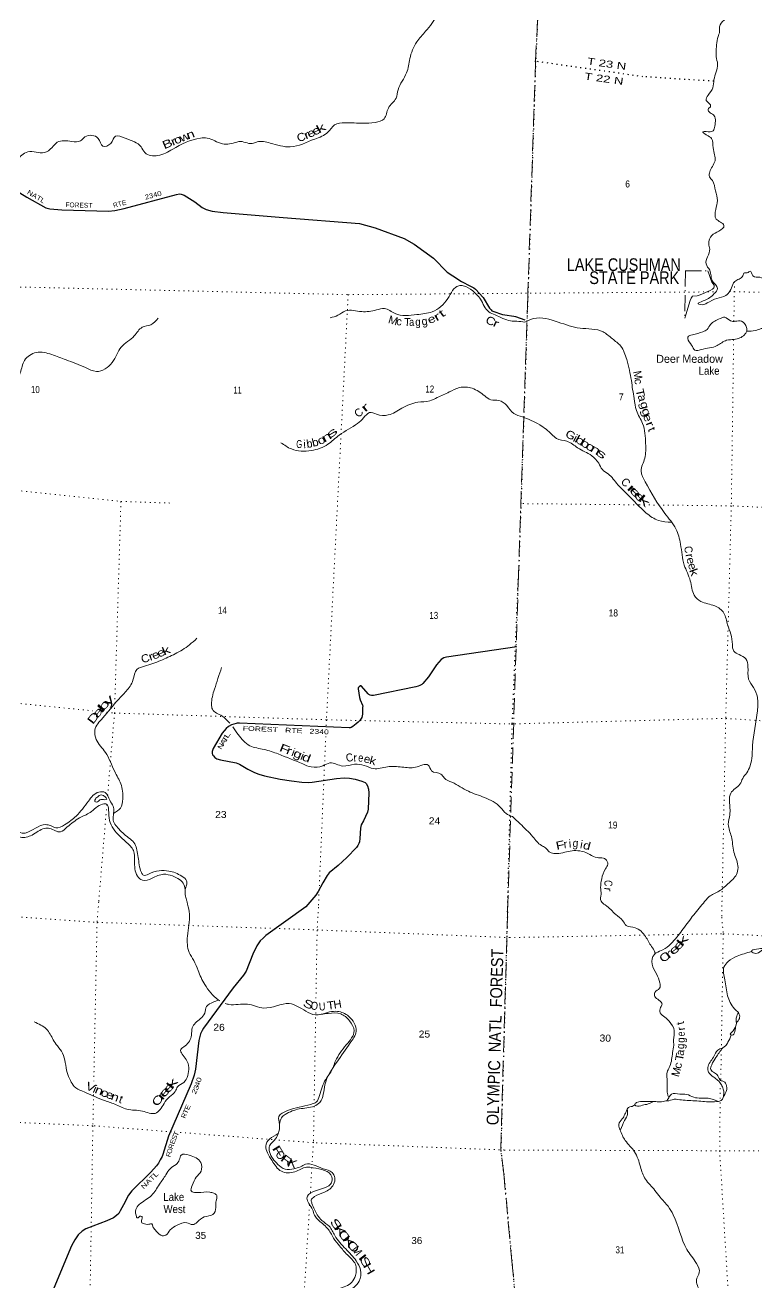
# Model space of a CAD drawing. Header units: feet. Extents: x -751810 to -497223, y -177792 to 12311.
# Drawn here: x -572630 to -554329, y -48182 to -16741 of the extents above; entities that cross this region are included whole.
import ezdxf
from ezdxf.enums import TextEntityAlignment as Align

# ---------------------------------------------------------------- set-up
doc = ezdxf.new("R2010")
doc.units = ezdxf.units.FT
doc.header["$LTSCALE"] = 80
doc.linetypes.add('DOT_DASHED', pattern=[7.7, 5, -1.2, 0.3, -1.2])
doc.linetypes.add('DOTTED', pattern=[1.5, 0.3, -1.2])
for name, color, linetype, lineweight in [('29', 7, 'Continuous', 25), ('39', 7, 'Continuous', 13), ('44', 7, 'DOT_DASHED', 13), ('6', 7, 'DOTTED', 25), ('7', 7, 'DOTTED', 13)]:
    doc.layers.add(name, color=color, linetype=linetype, lineweight=lineweight)
doc.layers.add('30', color=7, linetype='Continuous')
doc.layers.add('41', color=7, linetype='Continuous')

msp = doc.modelspace()

# ---------------------------------------------------------------- linework, layer by layer
at = {"layer": '29'}
for points in [[(-572936.97, -20826.21), (-572591.09, -21037.47), (-572112.96, -21307.16), (-572011.04, -21335.87), (-571708.97, -21359.1), (-570546.46, -21388.5), (-570383.44, -21374.34), (-570156.04, -21321.44), (-568844.63, -20975.16), (-568767.06, -20960.83), (-568730.21, -20964.05), (-568654.44, -20994.64), (-568387.23, -21155.69), (-568204.77, -21297.41), (-568099.09, -21347.67), (-567948.46, -21393.57), (-567678.03, -21426.38), (-566173.56, -21553.49), (-564269.75, -21696.21), (-563879.48, -21803.86), (-563148.98, -22073.12), (-562900.9, -22219.6), (-562415.55, -22563.87), (-562071.06, -22912.67), (-561931.49, -23009.1), (-561714.28, -23149.5), (-561488.79, -23266.39), (-561411.09, -23311.31), (-561367.6, -23342.46), (-561174.8, -23550.1), (-561016.13, -23817.34), (-560976.79, -23861.75), (-560956.54, -23882.01), (-560931.87, -23893.79), (-560688.34, -23970.71), (-560632.5, -23983.32), (-560405.22, -24014.83), (-560362.91, -24027.61), (-560132.42, -24109.89)], [(-560334.8, -32282), (-562092.66, -32537.89), (-562158.97, -32558.02), (-562223.05, -32602.9), (-562339.3, -32735.06), (-562545.44, -33030.2), (-562682.5, -33199.53), (-562710.05, -33224.75), (-562758.11, -33250.39), (-562796.56, -33266.42), (-562856.57, -33285.09), (-563917.84, -33500.6), (-563946.77, -33502.02), (-563965.99, -33500.42), (-564004.44, -33487.6), (-564031.68, -33471.57), (-564050.77, -33455.24), (-564216.5, -33268.05), (-564227.12, -33260.01), (-564241.53, -33260.01), (-564276.77, -33279.24), (-564287.99, -33287.25), (-564296, -33298.48), (-564300.81, -33309.69), (-564299.21, -33329.06), (-564265.28, -33547.25), (-564249.54, -33606.19), (-564190.27, -33740.82), (-564185.47, -33758.45), (-564188.27, -33795.23), (-564193.47, -33965.2), (-564198.29, -34006.87), (-564212.69, -34048.54), (-564225.52, -34074.18), (-564239.9, -34096.41), (-564267.17, -34133.48), (-564299.21, -34167.14), (-564352.67, -34208.46), (-564430.57, -34272.91), (-564477.03, -34298.56), (-564504.26, -34306.57), (-564523.34, -34310.21), (-567270.03, -34188.74), (-567323.71, -34189.6), (-567352.55, -34195.99), (-567413.42, -34213.64), (-567469.49, -34236.08), (-567539.97, -34277.75), (-567600.85, -34325.83), (-567652.11, -34378.72), (-567699.63, -34441.01), (-567923.17, -34823.81), (-567948.48, -34897.97), (-567951.68, -34936.44), (-567942.07, -34981.31), (-567922.22, -35010.59), (-567884.4, -35051.83), (-567833.14, -35083.89), (-567747.12, -35109.8), (-567352.07, -35185.49), (-567269.25, -35218.51), (-567056.61, -35343.62), (-566891.18, -35420.45), (-566782.25, -35465.33), (-566642.68, -35504.38), (-566248.09, -35592.1), (-565965.25, -35635.22), (-565705.73, -35667.28), (-565551.94, -35676.89), (-565447.07, -35667.6), (-564838.55, -35572.93), (-564648.44, -35558.29), (-564520.73, -35565.28), (-564372.9, -35593.55), (-564209.5, -35638.43), (-564128.9, -35672.97), (-564100.57, -35702.54), (-564068.53, -35760.23), (-564042.9, -35840.37), (-564034.14, -35929.67), (-564053.67, -36338.53), (-564065.32, -36414.14), (-564165.42, -36635.35), (-564222.32, -36734.68), (-564240.5, -36813.13), (-564256.56, -37077.55), (-564270.37, -37154.59), (-564283.18, -37202.67), (-564305.61, -37247.55), (-564341.42, -37301.13), (-564584.01, -37550.66), (-564802.48, -37746.93), (-565024.58, -37933.02), (-565077.76, -37997.62), (-565186.68, -38179.68), (-565302.03, -38398.3), (-565359.16, -38488.18), (-565609.62, -38785.33)], [(-565609.62, -38785.33), (-566606.04, -39501.9), (-566674.99, -39561.68), (-566748.45, -39632.61), (-566831.26, -39759.42), (-566935.47, -39962.23), (-567104.74, -40394.01), (-567170.94, -40493.27), (-567425.74, -40806.64), (-568170.07, -41811.73), (-568205.58, -41870.12), (-568240.04, -41957.5), (-568288.37, -42127.47), (-568372.85, -42840.19), (-568398.62, -42992.15), (-568474.72, -43208.71), (-569045.66, -44514.76), (-569186.89, -44974.1), (-569206.49, -45025.64), (-569252.91, -45106.99), (-569296.12, -45186.6), (-569343.17, -45254.61), (-569489.59, -45418.94), (-569959.08, -45880.01), (-570043.59, -45988.01), (-570173.74, -46233.03), (-570253.25, -46381.24), (-570290.02, -46445.62), (-570340.57, -46494.97), (-570418.72, -46555.99), (-570589.93, -46633.69), (-571114.29, -46831.92), (-571207, -46887.07), (-571305.77, -46982.54), (-571386.26, -47103.2), (-571469.09, -47260.66), (-572161.27, -48912.51)]]:
    msp.add_lwpolyline(points, dxfattribs=at)
at = {"layer": '39'}
for points in [[(-576851.92, -24463.13), (-576644.45, -24330.34), (-576359.47, -24290.35), (-576036.66, -24029.09), (-575686.8, -23590.78), (-575533.69, -23224.06), (-575378.18, -22958.21), (-575243.12, -22710.21), (-575071.3, -22559.57), (-574961.31, -22365.64), (-574825.14, -22049.08), (-574970.4, -21927.85), (-575066.5, -21758.98), (-574993.32, -21346.66), (-575005.36, -21217.4), (-574924.2, -21061.34), (-574853.19, -20909.16), (-574534.5, -20903.97), (-573831.92, -20727.21), (-573662.64, -20483.76), (-573502.35, -20296.65), (-573371.43, -20306.73), (-572924.33, -20216.79), (-572715.03, -19992.11), (-572562.44, -19907.73), (-572149.37, -19928.2), (-571957.79, -19802.07), (-571824.58, -19668.99), (-571463.29, -19648.33), (-571247.31, -19635.51), (-571132.79, -19536.43), (-570802.68, -19573.78), (-570682.78, -19767.21), (-570490.06, -19695.55), (-570370.28, -19519.92), (-570125.06, -19570.07), (-569731.18, -19779.82), (-569632.75, -19928.56), (-569313.3, -20002.04), (-568939.72, -19844.42), (-568245.57, -19564.67), (-568080.19, -19563.18), (-567697.33, -19706.21), (-567335.68, -19663.36), (-567283.04, -19650.05), (-566953.12, -19699.49), (-566829.49, -19661.06), (-566501.24, -19688.29), (-565998.65, -19784.75), (-565386.5, -19588.45), (-565061.15, -19420), (-564890.8, -19235.06), (-564627.78, -19180.61), (-564182.33, -19193.51), (-563875.5, -19174.03), (-563650.17, -19080.68), (-563545.02, -18812.05), (-563353.54, -18566.93), (-563301.78, -18357.98), (-563089.24, -17931.67), (-563008.94, -17577.95), (-562832.82, -17159.14), (-562612.76, -16892.28), (-562324.12, -16499.4), (-562201.03, -16243.15), (-562091.13, -15930.22), (-561890.67, -15126.58), (-561796.52, -14664.17), (-561615.71, -14455.18), (-561532.38, -14164.03), (-561398.57, -13617.52), (-561383.35, -12921.96), (-561295.6, -12606.67), (-561118.7, -12139.48), (-560918.37, -11218.87), (-560975.18, -10487.92), (-561176.84, -9986.67), (-561389.28, -9779.71), (-561538.22, -9511.2), (-561827.04, -9288.95), (-561931.2, -8994.92), (-562056.94, -8412.15), (-562163.12, -8118.08), (-562201.4, -7865.4), (-562407.05, -7612.15), (-562633.02, -7243.64), (-562952.31, -7160.08), (-563417.33, -7235.62), (-564128.89, -7343.67)], [(-553622.19, -23078.46), (-553628.51, -22944.05), (-553670.3, -22919.15), (-553720.13, -22894.11), (-553770.94, -22808.64), (-553797.44, -22830.33), (-553784.86, -22917.16), (-553802.98, -23035.67), (-553824.18, -23099.75), (-553841.75, -23069.23), (-553848.1, -22970.43), (-553887.63, -22931.48), (-553921.97, -22940.95), (-553927.1, -23005.31), (-553916.25, -23075.99), (-553993.17, -23106.88), (-554113.86, -23110.82), (-554251.43, -23043.98), (-554427.7, -23006.67), (-554500.09, -22890.61), (-554571.12, -22929.65), (-554639.53, -22932.49), (-554683.01, -23006.25), (-554774.93, -23091.26), (-554882.42, -23145.78), (-554929.99, -23223.5), (-555003.16, -23387.38), (-555105.55, -23496.36), (-555329.98, -23571.01), (-555569.16, -23685.67), (-555746.78, -23726.89), (-555798.76, -23709.87), (-555668.82, -23635.6), (-555394.26, -23451.06), (-555313.7, -23325.58), (-555364.27, -23226.01), (-555435.2, -23142.2), (-555508.92, -22869.02), (-555600.69, -22710.33), (-555507.88, -22339.35), (-555531.76, -22208.02), (-555455.75, -21995.85), (-555277.03, -21890.21), (-555151.98, -21749.39), (-555240.97, -21663.25), (-555346.25, -21588.91), (-555358.25, -21351.05), (-555316.17, -21124.19), (-555364.28, -20881.67), (-555440.35, -20628.59), (-555513.02, -20528.64), (-555442.35, -20276.1), (-555375.55, -20132.25), (-555424.29, -19809.16), (-555460.51, -19576.91), (-555593.62, -19483.97), (-555678.69, -19403.94), (-555600.2, -19399.26), (-555422.97, -19380.19), (-555380.8, -19266.13), (-555416.16, -18983.55), (-555523.45, -18909.17), (-555548.37, -18838.25), (-555489.15, -18784.9), (-555502.05, -18716.2), (-555594.92, -18621.94), (-555546.48, -18493.88), (-555430.66, -18304.56), (-555401.22, -18111.73), (-555311.98, -17714.5), (-555343, -17530.69), (-555345.5, -17442.02), (-555298.16, -17025.94), (-555261.93, -16905.73), (-555263.84, -16782.84), (-555150.44, -16617.65), (-554995.31, -16481.38), (-554950.06, -16421.75), (-554834.46, -16480.15), (-554672.92, -16555.47), (-554489.99, -16556.64), (-554496.48, -16465.9), (-554560.56, -16333.87), (-554536.66, -16112.74), (-554598.66, -15976.72), (-554707.95, -15902.32), (-555008, -15814.52), (-555117.47, -15750.18), (-555122.74, -15705.78), (-554926.96, -15660.85), (-554738.85, -15593.63), (-554606.63, -15503.29), (-554589.73, -15221.61), (-554593.74, -14869.09), (-554682.83, -14788.99), (-554746.7, -14644.88), (-554893.7, -14541.62)], [(-564998.54, -24053.53), (-564808.03, -23993.94), (-564614.69, -23883.97), (-564211.68, -23902.26), (-563843.98, -23859.51), (-563639.78, -23826.35), (-563377.59, -23949.37), (-562833.58, -23977.9), (-562449.27, -23905.15), (-562058.76, -23572.33), (-561783.43, -23253.88), (-561672.54, -23255.58), (-561434.61, -23382.26), (-561240.38, -23592.98), (-561034.92, -23905.67), (-560875.62, -23983.79), (-560486.82, -24132.96), (-560335.74, -24143.35), (-560134.31, -24167.5)], [(-554576.09, -24391.76), (-554368.74, -24375.23), (-554221.17, -24327.44), (-554029.96, -24314.66), (-553823.76, -24247.76), (-553540.11, -24119.77), (-553191.85, -23974.78), (-552950.64, -23976.96), (-552720.94, -23946.72), (-552526.59, -23867.53), (-552304.93, -23837.15), (-552069.51, -23825.13), (-551779.17, -23892.62), (-551508.33, -23925.53)], [(-575096.26, -28149.82), (-574990.84, -28088.83), (-574631.72, -28078.22), (-574283.12, -27968.62), (-574069.4, -27719.8), (-573764.61, -27075.08), (-573433.81, -26567.9), (-573204.33, -26091.43), (-573006.67, -25838.34), (-572750.04, -25428.84), (-572644.27, -25121.9), (-572352.74, -24924.7), (-571962.34, -24975.07), (-571607.54, -25107.58), (-571120.63, -25300.61), (-570847.94, -25397.57), (-570453.13, -25173.72), (-570225.11, -24787.99), (-569899.99, -24508.62), (-569700.93, -24293.86), (-569484.15, -24230.64), (-569302, -24064.03)], [(-560134.31, -24167.5), (-559912.22, -24077.33), (-559296.54, -24164.58), (-558752.3, -24315.04), (-558176.91, -24407.63), (-557942.66, -24580.88), (-557736.69, -24761.7), (-557583.68, -25100.71), (-557468.05, -25626.37), (-557435.67, -25848.48), (-557399.38, -26076.7), (-557340.18, -26375.81), (-557186.86, -26696.69), (-557111.05, -27199.51), (-557133.41, -27565.67), (-557221.33, -27886.39), (-557121.42, -28155.99), (-556630.36, -28945.99), (-556355.59, -29335.45), (-556237.44, -29714.13), (-556145.9, -30237.36), (-555993.82, -30630.73), (-555895.46, -30990.94), (-555727.22, -31144.92), (-555383.37, -31257.65), (-555155.25, -31436.84), (-555059.84, -31734.57), (-554977.29, -31961.58), (-554941.55, -32222.01), (-554908.2, -32387.74), (-554775, -32474.65), (-554608.01, -32584.3), (-554551.03, -32778.64), (-554534.24, -33089.09), (-554413.19, -33298.65), (-554316.88, -33544.02), (-554316.68, -33884.4), (-554436.17, -34756.41), (-554455.73, -35076.3), (-554582.39, -35428.56), (-554683.32, -35569.8), (-554754.21, -35717.61), (-554981.13, -35937.22), (-555012.78, -36142.1), (-555006.59, -36484.59), (-555042.79, -36719.6), (-554967.54, -37021), (-554903.9, -37412.84), (-554803.18, -37752.95), (-554822.4, -37935.89), (-555021.56, -38178.13), (-555276.51, -38391.21), (-555526.19, -38531.88), (-555667.56, -38686.51), (-555943.71, -39024.26)], [(-554576.09, -24391.76), (-554588.54, -24296.88), (-554712.53, -24141.66), (-554867.38, -24145), (-554985.75, -24130.86), (-555132.99, -24041.69), (-555250.18, -24075.9), (-555487.87, -24220.8), (-555572.45, -24346.22), (-555677.99, -24404.8), (-555942.65, -24480.76), (-556052.21, -24539.27), (-556056.82, -24573.43), (-555963.15, -24738.2), (-555878.9, -24866.55), (-555725.85, -24851.08), (-555324.08, -24751.33), (-555084.58, -24618.55), (-554895.25, -24597.68), (-554639.95, -24481.28), (-554598.82, -24427.61), (-554576.09, -24391.76)], [(-576017.29, -25959.46), (-576026.95, -25933.09), (-575948.65, -25829.42), (-575724.13, -25661.45), (-575402.51, -25599.84), (-574954.43, -25699.49), (-574655.95, -25823.07), (-574569.48, -25963.56), (-574508.99, -26214.57), (-574554.28, -26272.36), (-574683.54, -26284.49), (-575084.79, -26282.36), (-575287.02, -26192.53), (-575480.69, -26197.62), (-575496.81, -26322.41), (-575534.46, -26406.54), (-575652.98, -26503.54), (-575807.2, -26688.73), (-575927.83, -26916.79), (-576039.61, -27096.59), (-575998.93, -27200.07), (-575854.55, -27375.73), (-575597.74, -27833.46), (-575376.94, -28147.43), (-575213.63, -28274.99), (-575070.88, -28301.38), (-574981.43, -28381.41), (-574880.84, -28647.16), (-574846.49, -29018.77), (-574890.09, -29096.76), (-574951.19, -29134.14), (-575109.71, -29085.32), (-575304.06, -29132.75), (-575409.4, -29288.44), (-575395.9, -29577.05), (-575302.95, -29941.5), (-575138.27, -30109.41), (-574866.62, -30395.93), (-574845.05, -30559.62), (-574910.62, -30875.25), (-575107.79, -31223.14), (-575095.78, -31479.46), (-574985.37, -31761.49), (-574839.82, -31989.61), (-574282.1, -32544.73), (-574015.87, -32917.89), (-573847.87, -33255.26), (-573837.75, -33378.44), (-573777.72, -33532.64), (-573771.99, -33677.94), (-573890.93, -33801.15), (-573951.28, -33917.2), (-573937.74, -34078.75), (-573967.52, -34175.1), (-574101.36, -34221.44), (-574271.39, -34261.18), (-574436.21, -34353.44), (-574767.91, -34414.89), (-574861.95, -34494.12), (-574938.58, -34620), (-575051.57, -34749.36), (-575528.12, -35165.56), (-575637.53, -35323.2), (-575638.43, -35504.7), (-575581.52, -35727.42), (-575617.64, -35841.82), (-575768.38, -35936.31), (-575858.19, -36003.5), (-576196, -36193.94), (-576260.08, -36291.78), (-576245.51, -36388.81), (-576118.82, -36535.96), (-576043.86, -36639.97), (-575987.12, -36747.73), (-575816.91, -37073.04), (-575621.6, -37342.25), (-575482.69, -37356.49), (-575198.43, -37360.86), (-575094.73, -37433.04), (-574347.17, -37468.73), (-573899.62, -37350.57), (-573683.3, -37065.49), (-573489.47, -36925.28), (-573193.35, -36818.91), (-572932.79, -36917.7), (-572745.16, -37037.56), (-572458.01, -36987.52), (-572144.81, -36822.92), (-572011.75, -36824.97), (-571746.93, -36909.71), (-571577.56, -36785.25)], [(-560192.33, -26532.69), (-560407.08, -26447.44), (-560579.39, -26253.2), (-560780.97, -26123.04), (-560980.33, -26105.86), (-561134.07, -26010.72), (-561449.59, -25818.31), (-561765.91, -25801.35), (-562021.75, -25910.36), (-562322.46, -26050.95), (-562511.28, -26130.73), (-562808.32, -26168.52), (-563205.96, -26317.7), (-563547.44, -26485.9), (-563839.54, -26467.29), (-564018.38, -26428.24), (-564163.69, -26561.13), (-564313.1, -26697.99), (-564775.54, -26989.37), (-565057.52, -27218.99), (-565469.4, -27376.02), (-565970.87, -27336.04), (-566232.51, -27178.74)], [(-560192.33, -26532.69), (-559760.7, -26730.44), (-559455.27, -26973.41), (-559342.37, -27072.05), (-559082.24, -27143.04), (-558811.61, -27304.85), (-558459.23, -27506.34), (-558285.51, -27692.64), (-558193.75, -27851.33), (-558050.84, -27958.55), (-557802.2, -28230.75), (-557565.07, -28470.52), (-557094.62, -28937.91), (-556788.22, -29124.5), (-556467.6, -29168.41)], [(-570415.27, -36440.67), (-570245.11, -36313.63), (-570186.95, -36082.6), (-570237.4, -35708.72), (-570389.72, -35399.82), (-570622.01, -34922.31), (-570850.68, -34596.11), (-570885.29, -34365.66), (-570688.81, -34060.11), (-570302.4, -33606.22), (-570103.34, -33391.47), (-569933.55, -33115.76), (-569832.44, -32847.06), (-569645.63, -32767.25), (-569238.01, -32624.27), (-568878.38, -32456.35), (-568521.91, -32233.93), (-568335.76, -32069.4)], [(-567716.35, -32800.93), (-567894.42, -33340.71), (-567969.16, -33724.77), (-567946.85, -33842.09), (-567703.58, -34013.22), (-567511.48, -34194.33)], [(-567431.72, -34285.15), (-567299.67, -34477.24), (-567009.71, -34753.96), (-566652.28, -34848.19), (-566301.19, -34960.48), (-565688.14, -35209.9), (-565475.61, -35285.77), (-565184.75, -35255.95), (-565006.17, -35186.09), (-564682.73, -35261.65), (-564389.62, -35217.76), (-564152.15, -35247.62), (-563921.51, -35325.79), (-563567.92, -35282.82), (-563205.04, -35288.4), (-562868.36, -35293.57), (-562681.91, -35235.93), (-562548.85, -35237.98), (-562464.43, -35380.45), (-562229.82, -35462.71), (-562148.69, -35558.75), (-561954.85, -35668.62), (-561545.03, -35890.71), (-561140.22, -36048.19), (-560736.88, -36296.41), (-560602.19, -36447.72), (-560438.28, -36527.9)], [(-574535.15, -37371.05), (-574030.4, -37332.42), (-573858.33, -37165.66), (-573682.3, -36877.95), (-573491.17, -36780.04), (-573030.41, -36718.55), (-572892.6, -36801.34), (-572707.31, -36941.33), (-572626.57, -36936.52), (-572115.03, -36726.57), (-571998.49, -36752.56), (-571862.21, -36805.08), (-571645.26, -36731.78), (-571355.39, -36512.37), (-571046.92, -36139.97), (-570785.14, -35912.06), (-570626.06, -35926.61), (-570514.2, -36117.9), (-570429.91, -36268.44), (-570411.72, -36391.75), (-570430.84, -36577), (-570289.8, -36835.3), (-570005.46, -37085.71), (-569884.46, -37210.6), (-569838.44, -37358.53), (-569801.11, -37544.65), (-569720.51, -37925.04), (-569669.17, -37992.39), (-569541.64, -37962.08), (-569032.27, -37887.22), (-568711.65, -38013.15), (-568592.53, -38129.94), (-568592.3, -38240.87), (-568628.29, -38347.21)], [(-570601.99, -36060.08), (-570667.58, -36000.59), (-570731.87, -35985.48), (-570815.24, -36028.57), (-570885.15, -36112.2), (-570883.75, -36150.54), (-570845.64, -36163.23), (-570758.07, -36110.12), (-570636.98, -36103.92), (-570588.37, -36090.55), (-570601.99, -36060.08)], [(-571577.56, -36785.25), (-571267.43, -36560.1), (-571005.09, -36422.96), (-570691.21, -36216.02), (-570594.44, -36217.51), (-570542.25, -36357.47), (-570518.27, -36622.04), (-570260.49, -37019.27), (-569996.25, -37265.35), (-569921.39, -37375.41), (-569893.32, -37636), (-569818.74, -38014.29), (-569697.42, -38119.01), (-569456.63, -38068.26), (-569166.66, -37967.84), (-568947.52, -38009.53), (-568809.39, -38072.16), (-568676.2, -38191.18), (-568628.25, -38348.09)], [(-560439.28, -36526.95), (-560251.38, -36705.47), (-559935.28, -37029.19), (-559715.89, -37248.51), (-559614.39, -37308.69), (-559521.56, -37404.96), (-559281.01, -37445.4), (-558903.9, -37377.45), (-558507.46, -37470.95), (-558325.92, -37552.66), (-558165.27, -37563.51), (-558070.19, -37645.73), (-558057.29, -37714.43), (-558117.65, -37834.22), (-558210.39, -38084.36), (-558236.23, -38301.43), (-558227, -38466.74), (-558225.91, -38637.95), (-558121.02, -38734.44), (-557859.88, -38976.06)], [(-568564.86, -38716.16), (-568586.62, -38640.28), (-568620.87, -38512.7), (-568628.29, -38347.21)], [(-568564.86, -38716.16), (-568517.84, -38964.72), (-568569.95, -39513.56), (-568525.8, -39919.69), (-568414.08, -40121.95), (-568305.63, -40374.5), (-568137.17, -40723.25), (-567800.33, -41104.37), (-567758.33, -41134.3)], [(-557859.89, -38976.06), (-557682.21, -39129.24), (-557594.17, -39245.72), (-557372.32, -39306.47), (-557115.5, -39522.91), (-556961.9, -39773.52), (-556884.36, -39911.93), (-556879.58, -39972.41)], [(-555943.71, -39024.26), (-556201.93, -39373.94), (-556476.04, -39702.64), (-556678.18, -39855.63), (-556844.63, -39934.86), (-556891.63, -39972.17), (-556948.9, -40214.59), (-556839.41, -40460.31), (-556755.54, -40681.36), (-556762.38, -40818.1), (-556877.05, -40920.49), (-556881.22, -41025.08), (-556778.54, -41113.66), (-556698.24, -41215.89), (-556736.11, -41297.67), (-556744.96, -41434.36), (-556630.59, -41541.29), (-556520.16, -41644.12), (-556394.39, -41880.1), (-556413.07, -42103.15), (-556407.9, -42242.14), (-556435.79, -42424.75), (-556505.18, -42767.57), (-556561.88, -42885.2), (-556571.75, -43168.81), (-556571.48, -43349.97), (-556558.06, -43479.05), (-556531.59, -43550.91)], [(-554465.32, -39901.19), (-554822.34, -40017.2), (-555046.17, -40149.63), (-555151.58, -40290.45), (-555129.98, -40606.89), (-555061.78, -41002.75), (-554891.63, -41328.17), (-554787.1, -41424.85)], [(-554155.01, -39821.09), (-554336.25, -39837.62), (-554464.07, -39895.48), (-554422.63, -39932.53), (-554291.95, -39931.09), (-554155.01, -39821.09)], [(-572402.71, -41657.66), (-572097.13, -41840.52), (-571924.53, -42104.74), (-571823.66, -42258.37), (-571693.31, -42440.93), (-571578.62, -42925.38), (-571495.03, -43124.93), (-571402.01, -43270.3), (-571207.53, -43385.94), (-570669.46, -43614.85), (-570390.02, -43716.47), (-570082.97, -43840.93), (-569695.48, -43890.81), (-569378.6, -43944.99), (-569154.85, -43698.62), (-569017.67, -43530.73), (-568873.26, -43395.25), (-568820.04, -43281.71), (-568660.14, -43170.8), (-568563.22, -43001.9), (-568603.44, -42599.9), (-568734.08, -42348.81), (-568627.02, -42256.75), (-568519.25, -42136.49), (-568469.24, -41990.62), (-568450.58, -41809.72), (-568247.32, -41576.96), (-568137.13, -41440.64), (-568090.59, -41272.52), (-567926.76, -41165.73), (-567796.51, -41107.31)], [(-567628.12, -41198.06), (-567531.37, -41221.85), (-567069.94, -41215.11), (-566661.47, -41311.86), (-566024.24, -41202.67), (-565611.97, -41388.17), (-565368.67, -41484.86), (-565225.25, -41469.34)], [(-566267.84, -44221.55), (-566280.71, -44025.56), (-566069.47, -43875.62), (-565485.46, -43720.78), (-565349.02, -43661.68), (-565268.41, -43500.45), (-565113.22, -43097.23), (-564985.71, -42912.97), (-564865.87, -42633.81), (-564597.9, -42231.36), (-564401.71, -41879.54), (-564520.32, -41630.76), (-564737.54, -41458.14), (-565047.43, -41446.45), (-565231.33, -41470.12)], [(-565222.54, -41468.99), (-564820.56, -41395.63), (-564539.62, -41517.44), (-564353.75, -41894.83), (-564498.05, -42185.47), (-564836.39, -42662.75), (-565130.77, -43233.82), (-565262.61, -43669.86), (-565401.93, -43763.14), (-565772.34, -43834.6), (-566122.23, -43971.04), (-566216.96, -44053.33), (-566267.39, -44214.45)], [(-554787.1, -41424.85), (-554844.21, -41562.6), (-554834.32, -41667.46), (-554799.41, -41631.92), (-554758.83, -41515.98), (-554787.1, -41424.85)], [(-554856.32, -41759.61), (-554962.15, -41920.56), (-554993.12, -41960.2), (-554947.53, -41991.29), (-554881.25, -41895.99), (-554856.32, -41759.61)], [(-554967.69, -41991.96), (-555051.64, -42166.36), (-555119.94, -42261.62), (-555191.38, -42314.55)], [(-555191.38, -42314.55), (-555309.03, -42366.56), (-555415.07, -42537.56), (-555557.17, -42800.44), (-555539.41, -42913.51), (-555407.38, -43040.92), (-555310.47, -43117.31), (-555216.32, -43229.88), (-555170.3, -43337.47), (-555158.73, -43458.47), (-555164.04, -43520.76), (-555118.38, -43451.22), (-555090.28, -43258.55), (-555160.28, -43144.44), (-555236.21, -43122.81), (-555302.2, -43008.79), (-555385.04, -42932.67), (-555481.78, -42848.23), (-555459.28, -42731.93), (-555352.91, -42544.83), (-555191.38, -42314.55)], [(-556915.28, -43647.09), (-557144.44, -43648.59), (-557335.97, -43677), (-557385.23, -43726.34), (-557353.62, -43753.13), (-557190.6, -43742.28), (-557049.25, -43710.86), (-556915.28, -43647.09)], [(-556573.49, -43628.3), (-556710.39, -43653.16), (-556859.11, -43652.23), (-556915.28, -43647.09)], [(-555291.26, -43647.06), (-555542.87, -43567.6), (-555908.15, -43542.25), (-556085.55, -43470.3), (-556258.29, -43464.86), (-556463.26, -43462.82), (-556533.52, -43556.03), (-556573.19, -43627.7), (-556450.1, -43603.97), (-556259.15, -43603.73), (-555881.85, -43631.33), (-555488.44, -43657.24), (-555291.26, -43647.06)], [(-555161.52, -43527.11), (-555206.05, -43608.49), (-555291.26, -43647.06)], [(-557570.43, -43837.4), (-557631.43, -43969.04), (-557694.08, -44082.53), (-557781.37, -44221.69), (-557751.88, -44351.1), (-557667.86, -44175.64), (-557573.88, -44004.4), (-557570.43, -43837.4)], [(-557382.25, -43735.51), (-557468.68, -43777.02), (-557537.41, -43795.79), (-557570.43, -43837.4)], [(-566267.32, -44213.3), (-566277.37, -44372.25), (-566296.25, -44427.6), (-566297.16, -44438.26)], [(-566297.76, -44444.33), (-566613.47, -44760.92), (-566567.52, -44935.36), (-566455.49, -45125.53), (-566220.53, -45393.3), (-565884.46, -45405.64), (-565591.54, -45291.97), (-565428.75, -45306.07), (-564959.17, -45535.3), (-564968.81, -45678.14), (-565141.2, -45804.86), (-565580.9, -46068.05), (-565533.82, -46198.18), (-565439.96, -46349.71), (-565392.12, -46489.85), (-565326.02, -46584.18), (-565068.1, -46820.27), (-564915.07, -47061.84), (-564764.94, -47259), (-564571.14, -47481.42), (-564369.64, -47718.14), (-564370.71, -48000.23), (-564459.52, -48167.31), (-564791.95, -48330.38), (-565059.21, -48464.83), (-565111.16, -48528.04), (-565231.46, -48666.12), (-565432.75, -48820.34), (-565701.12, -48999.1), (-565810.8, -49115.28), (-565855.14, -49116.2), (-565900.96, -49016.33), (-565980.46, -48734.26), (-566147.27, -48639.46), (-566374.38, -48619.75), (-566572.23, -48717.63), (-566827.09, -48999.49), (-566831.14, -49319.8), (-566560.86, -49624.71), (-566245.74, -49908.57), (-566084.28, -50295.44), (-566159.4, -50478.97), (-566258.11, -50559.15), (-566446.26, -50512.19), (-566566.11, -50392.35), (-566516.11, -50246.48), (-566454.84, -50133.13), (-566457.79, -50090.74), (-566516.61, -50026.82), (-566708.67, -49895.12), (-566995.88, -49702.63), (-567152.34, -49676.6), (-567384.76, -49787.73), (-567443.94, -49977.71), (-567416.94, -50105.33), (-567473.73, -50200.65), (-567661.43, -50375.36), (-567760.73, -50638.9), (-567693.54, -50850.13), (-567716.73, -51051.07), (-567824.75, -51340.6), (-567876.87, -51730.24), (-567908.49, -52025.69), (-567913.52, -52464.86), (-567829.92, -52904.21), (-567664.59, -53057.41), (-567218.18, -53167.18), (-566855.39, -53158.01), (-566763.6, -53192.52), (-566523.47, -53254.88), (-566406.51, -53249.71), (-566181.12, -53337.89), (-565780.88, -53521.08), (-565549.66, -53617.48), (-565246.65, -53582.65), (-564947.32, -53614.23), (-564772.7, -53878.49), (-564628.51, -54071.48), (-564372.39, -54218.86), (-564163.76, -54492.03), (-564084.08, -54687.45), (-564110.49, -54856.07), (-564336.08, -55015.73), (-564372.88, -55036.99)], [(-565841.27, -49205.21), (-565738.74, -49133.19), (-565545.51, -48978.77), (-565279.27, -48884.59), (-565033.41, -48799.98), (-564799.52, -48630.45), (-564548.15, -48406.93), (-564279.65, -48143.54), (-564242.3, -47860.33), (-564347.38, -47634.06), (-564609.76, -47335.38), (-564885.26, -46998.09), (-565026.52, -46768.91), (-565208.16, -46623.36), (-565323.38, -46479.46), (-565455.37, -46202.14), (-565473.41, -46119.07), (-565394.53, -46026.31), (-565141.93, -45913.66), (-564915.58, -45723.79), (-564885.14, -45555.27), (-564950.38, -45426.7), (-565175.52, -45328.44), (-565619.91, -45218.72), (-565742.26, -45278.17), (-565906.79, -45332.54), (-566128.52, -45339.15), (-566308.81, -45219.84), (-566516.38, -44904.38), (-566514.64, -44755.3), (-566363.93, -44583.07), (-566297.16, -44438.26)], [(-557751.83, -44357.87), (-557620.83, -44623.41), (-557387.44, -44903.79), (-557240.55, -45285.11), (-557116.15, -45587.48), (-556876.78, -45869.99), (-556749.68, -46041.59), (-556549.36, -46268.98), (-556419.11, -46482.9), (-556079.16, -47345.08), (-555839.23, -47698.05), (-555769.59, -47926.88), (-555828.79, -48068.61), (-555776.35, -48351.45), (-555689.88, -48544.38)], [(-569842.71, -46535.04), (-569862.15, -46347.16), (-569774.45, -46224.39), (-569470.64, -45998.14), (-569270.19, -45716.94), (-569111.21, -45483.09), (-569006.6, -45328.49), (-568854.95, -45225.44), (-568773.39, -45106.55), (-568726.06, -44986.81), (-568526.78, -44991.73), (-568239.31, -45174.15), (-568230.65, -45389.98), (-568351.21, -45538.14), (-568449.19, -45749.32), (-568470.92, -45891.86), (-568425.17, -45915.15), (-568308.62, -45926.09), (-568010.25, -45915.33), (-567910.26, -45944), (-567846.76, -45981.84), (-567836.86, -46068.73), (-567862.3, -46199.09), (-567858.85, -46301.95), (-567935.69, -46473.35), (-568148.73, -46534.58), (-568325.25, -46665.23), (-568441.61, -46726.84), (-568587.44, -46678.91), (-568824.69, -46741.56), (-569000.85, -46858.11), (-569106.91, -46990.51), (-569235.9, -46993.36), (-569377.48, -46856.87), (-569437.8, -46772.76), (-569462.35, -46707.67), (-569535.12, -46717.96), (-569609.55, -46714.11), (-569722.92, -46656.9), (-569707.2, -46592.8), (-569711.41, -46520.15), (-569757.71, -46519.01), (-569823.14, -46557.69), (-569837.03, -46549.29), (-569842.71, -46535.04)]]:
    msp.add_spline(points, degree=3, dxfattribs=at)
at = {"layer": '44'}
for p, q in [((-556116.95, -22879.5), (-555554.5, -22883.19)), ((-560290.35, -30486.95), (-560564.53, -38910.84))]:
    msp.add_line(p, q, dxfattribs=at)
for points in [[(-559862.25, -17645.37), (-559637.68, -12521.54), (-559378.49, -7136.49), (-559309.03, -4610.09)], [(-559862.25, -17645.37), (-560055.37, -23421.04), (-560058.12, -23556.73), (-560159.44, -26543.3), (-560290.35, -30486.95)], [(-556114.84, -22873.51), (-556134.33, -24069.94), (-556103.58, -23982.03), (-555998.51, -23624.67), (-555976.2, -23568.87), (-555936.26, -23517.37), (-555824.65, -23507.33), (-555750.33, -23485.25), (-555500.68, -23378.06), (-555438.09, -23340.31), (-555407.56, -23307.77)], [(-555554.5, -22883.19), (-555521.55, -22971.1), (-555488.61, -23076.58), (-555457.86, -23164.49), (-555400.76, -23241.41), (-555394.17, -23267.78), (-555400.76, -23300.75)], [(-560660.98, -45455.72), (-560733.96, -44875.09), (-560564.53, -38910.84)], [(-560660.98, -45455.72), (-560463.63, -47548.72), (-560455.88, -47641.83), (-560253.25, -49810.06), (-560764.8, -49803.94)]]:
    msp.add_lwpolyline(points, dxfattribs=at)
at = {"layer": '6'}
for points in [[(-559309.14, -4614.27), (-559378.49, -7136.49), (-559637.68, -12521.54), (-559862.25, -17645.37), (-560289.96, -30475.21)], [(-555406.3, -18143.45), (-557176.98, -18030.47), (-559857.66, -17646.3), (-559972.3, -17644.08)], [(-560564.53, -38910.84), (-560445.29, -34200.45), (-560290.35, -30486.95)], [(-560565.86, -38910.88), (-560733.96, -44875.09), (-560661.03, -45455.23)], [(-560661.03, -45455.23), (-560253.25, -49810.06), (-560662.27, -55055.92), (-560679.52, -60367.37), (-560680.35, -60625.83), (-560680.74, -60747.52)]]:
    msp.add_lwpolyline(points, dxfattribs=at)
at = {"layer": '7'}
for p, q in [((-554889.35, -23154.16), (-554903.31, -24141.95)), ((-560115.91, -23443.41), (-555351.54, -23408.74)), ((-555012.19, -23402.93), (-551842.88, -23468.94)), ((-573695.01, -33605.29), (-570935.74, -33882.93)), ((-565111.31, -34520.41), (-565294.61, -38793.19)), ((-570586.03, -36226.11), (-570789.09, -38655.29)), ((-565362.63, -41427.59), (-565401.71, -43691.54)), ((-555218.36, -42353.03), (-555231.25, -43126.88)), ((-566452.87, -44599.89), (-568752.19, -44423)), ((-565457.77, -45301.76), (-565500.24, -45996.75)), ((-565514.7, -46233.43), (-565682.93, -48986.52))]:
    msp.add_line(p, q, dxfattribs=at)
at = {"layer": '7', "linetype": 'Continuous'}
msp.add_line((-554856.32, -41759.61), (-554831.71, -41669.23), dxfattribs=at)
at = {"layer": '7'}
for points in [[(-579588.99, -23128.52), (-564550.5, -23478.69), (-560115.91, -23443.41)], [(-564550.5, -23478.69), (-565093.78, -34111.83), (-565102.32, -34310.85)], [(-554909.8, -24600.95), (-554968.58, -28757.4), (-555107.93, -34070.01), (-555209.07, -39042.85)], [(-575111.99, -28135.18), (-570233.35, -28646.77), (-568967.97, -28688.66)], [(-570233.35, -28646.77), (-570394.71, -33937.37), (-570569.05, -36022.94)], [(-549631.12, -29002.69), (-554968.58, -28757.4), (-557280.28, -28733.07), (-560246.14, -28701.86)], [(-570590.86, -33917.63), (-570394.71, -33937.37), (-565091.64, -34105.83), (-560445.55, -34212.54), (-560382.48, -34207.24)], [(-560382.48, -34207.24), (-555107.93, -34070.01), (-551274.14, -34330.14)], [(-570789.09, -38655.29), (-570830.83, -39169.54), (-570912.2, -43139.53)], [(-576075.54, -38817.23), (-570830.83, -39169.54), (-565326.83, -39359.59), (-560514.8, -39550.28)], [(-565294.61, -38793.19), (-565327.04, -39365.62), (-565356.76, -41087.4)], [(-555209.07, -39042.85), (-555170.08, -39454.55), (-555217.71, -42313.6)], [(-560514.8, -39550.28), (-555170.08, -39454.55), (-549849.74, -39723.22), (-544253.57, -39697.23), (-538913.04, -39786.94)], [(-555241.97, -43192.79), (-555260.44, -44879.51), (-554936.27, -50203.77), (-555246.34, -55290.03), (-555299.35, -60484.04), (-555307.04, -60696.13)], [(-570919.07, -43474.9), (-570935.06, -44255.07), (-571024.25, -49542.68)], [(-568966.37, -44406.52), (-570935.06, -44255.07), (-576266.36, -44018.65), (-581462.84, -43897.79), (-581758.13, -43881.44), (-586601.63, -43738.63)], [(-565403, -43766.13), (-565418.38, -44657.19), (-565453.47, -45231.41)], [(-560646.32, -44861.45), (-565421.17, -44679.26), (-566376.86, -44605.73)], [(-560646.32, -44861.45), (-555260.44, -44879.51), (-549781.54, -44887.43), (-544251.08, -44928.57), (-538676.74, -44986.68), (-537296.5, -45003.97)]]:
    msp.add_lwpolyline(points, dxfattribs=at)

# ---------------------------------------------------------------- texts
at = {"layer": '30'}
for s, rotation, width, p in [('NATL', 329.584, 1.2, (-572594.75, -20954.27)), ('2340', 14.791, 1.2, (-569620.03, -21105.8)), ('RTE', 14.096, 1.05, (-570414.87, -21307.93)), ('FOREST   RTE   2340', 357.468, 1.35, (-567189.4, -34375.89))]:
    msp.add_text(s, height=120, rotation=rotation, dxfattribs=dict(at, width=width)).set_placement(p)
msp.add_text('FOREST', height=120, rotation=358.551, dxfattribs=at).set_placement((-571623.24, -21290.35))
for s, rotation, width, p in [('T', 56.897, 1.6, (-567576, -34621.91)), ('L', 56.3, 1.65, (-567524.84, -34521.77)), ('N', 59.717, 1.25, (-567688.61, -34795.97)), ('A', 57.717, 1.45, (-567624.57, -34696.98)), ('0', 70.638, 1.35, (-568227.26, -43124.78)), ('2', 66.387, 1.35, (-568338.84, -43422.4)), ('3', 66.387, 1.35, (-568295.69, -43323.7)), ('4', 70.638, 1.2, (-568264.7, -43231.33)), ('R', 66.387, 1.1, (-568602.44, -44025.41)), ('T', 66.387, 1.35, (-568556.27, -43919.78)), ('E', 66.387, 1.2, (-568510.27, -43814.58)), ('E', 70.909, 1.1, (-568881.86, -44672.77)), ('S', 66.387, 1.2, (-568842.66, -44570.65)), ('T', 66.387, 1.35, (-568798.6, -44476.09)), ('F', 72.909, 1.1, (-568982.52, -44998.91)), ('O', 72.909, 0.95, (-568956.37, -44902.94)), ('R', 72.909, 0.95, (-568920.21, -44785.85)), ('NATL', 44.482, 1.3, (-569473.07, -45659.8))]:
    msp.add_text(s, height=120, rotation=rotation, dxfattribs=dict(at, width=width)).set_placement(p, align=Align.CENTER)
at = {"layer": '41'}
for s, rotation, width, p in [('w', 22.271, 1.3, (-568605.72, -19621.18)), ('n', 21.629, 1.35, (-568460.73, -19564.44)), ('C', 20.358, 1.1, (-565691.6, -19632.71)), ('r', 23.449, 1.45, (-565550.84, -19572.52)), ('e', 23.449, 1.3, (-565441.53, -19526.02)), ('e', 25.283, 1.35, (-565309.36, -19464.74)), ('k', 29.493, 1.65, (-565184.33, -19397.77)), ('B', 22.935, 1.4, (-569034.18, -19797.52)), ('r', 22.271, 1.4, (-568882.61, -19734.58)), ('o', 22.271, 1.25, (-568777.46, -19690.91)), ('t', 36.323, 1.65, (-562151.36, -24024.49)), ('M', 343.116, 1.05, (-563453.76, -24216.32)), ('a', 1.395, 0.85, (-562960.29, -24260.68)), ('g', 2.992, 0.9, (-562801.64, -24255.68)), ('e', 22.884, 1.3, (-562430.35, -24178.99)), ('r', 30.317, 1.65, (-562280.11, -24112.87)), ('C', 334.585, 1.2, (-561031.12, -24223.94)), ('r', 335.846, 1.45, (-560888.89, -24284.71)), ('M', 280.956, 0.95, (-557403.85, -25506.58)), ('c', 279.24, 1.05, (-557385.62, -25663.24)), ('T', 282.649, 1.25, (-557342.87, -25950.68)), ('a', 283.525, 1.15, (-557290.69, -26085.2)), ('r', 39.96, 2.05, (-564062.57, -26370.92)), ('g', 286.423, 1.25, (-557227.85, -26269.47)), ('g', 293.662, 1.4, (-557181.08, -26452.05)), ('e', 291.652, 1.25, (-557149.15, -26594.28)), ('r', 292.189, 1.4, (-557089, -26747.51)), ('n', 30.121, 1.6, (-565042.86, -27119.7)), ('s', 39.9, 2.1, (-564896.89, -27003.42)), ('G', 333.364, 1.15, (-559032.5, -27076.25)), ('i', 332.306, 1.2, (-558914.82, -27151.44)), ('b', 330.417, 1.55, (-558805.53, -27204.33)), ('t', 292.53, 1.15, (-557047.02, -26879.67)), ('G', 357.591, 0.7, (-565778.89, -27312.15)), ('b', 13.032, 1.1, (-565353.29, -27265.31)), ('o', 23.828, 1.3, (-565184.21, -27203.41)), ('b', 330.389, 1.55, (-558672.23, -27287.29)), ('o', 328.911, 1.5, (-558542.61, -27364.57)), ('n', 328.72, 1.65, (-558412.87, -27439.24)), ('s', 325.833, 1.9, (-558273.46, -27534.51)), ('r', 314.757, 2.25, (-557523.96, -28398.55)), ('e', 314.986, 2.05, (-557432.71, -28492.3)), ('e', 315.187, 2.05, (-557328.34, -28600.31)), ('k', 315.389, 2.3, (-557221.06, -28699.12)), ('C', 279.159, 0.9, (-556136.53, -29866.85)), ('r', 280.75, 1.1, (-556106.53, -30020.75)), ('e', 285.681, 1.1, (-556074.72, -30153.03)), ('e', 286.443, 1.1, (-556033.75, -30298.01)), ('k', 290.005, 1.35, (-555993.32, -30451.01)), ('e', 23.451, 1.3, (-569196.23, -32517.67)), ('k', 23.451, 1.45, (-569065.23, -32461.52)), ('C', 18.947, 1.1, (-569592.71, -32664.5)), ('r', 18.947, 1.3, (-569449.73, -32615.42)), ('e', 19.711, 1.2, (-569336.89, -32574.39)), ('b', 49.176, 1.95, (-570587.7, -33803.73)), ('y', 49.176, 2, (-570471.63, -33687.15)), ('D', 52.65, 1.6, (-570845.17, -34116.5)), ('a', 50.005, 1.95, (-570735.86, -33980.37)), ('l', 50.005, 1.6, (-570656.24, -33884.51)), ('F', 338.261, 1.55, (-566174.78, -34924.37)), ('r', 338.261, 1.4, (-566060.23, -34970.44)), ('g', 337.461, 1.4, (-565847.83, -35052.13)), ('i', 337.461, 1.05, (-565733.51, -35104.46)), ('d', 338.994, 1.4, (-565626.85, -35144.98)), ('C', 12.12, 0.95, (-564495.67, -35146.86)), ('e', 353.45, 0.85, (-564244.51, -35152.48)), ('e', 345.363, 1.05, (-564098.94, -35182.42)), ('k', 345.182, 1.2, (-563958.83, -35224.2)), ('F', 11.958, 1.35, (-559227.53, -37335.54)), ('g', 354.846, 0.95, (-558871.64, -37287.49)), ('d', 344.932, 1.25, (-558604.62, -37347.5)), ('C', 266.005, 0.8, (-558141.68, -38185.65)), ('S', 335.421, 1.4, (-565587.78, -41306.44)), ('O', 350.572, 0.85, (-565410.59, -41355.03)), ('U', 4.342, 0.85, (-565194.13, -41371.22)), ('T', 7.342, 1.15, (-564973.6, -41342.1)), ('k', 51.712, 2, (-568876.44, -43260.41)), ('V', 336.128, 1.3, (-571033.73, -43377.95)), ('i', 336.128, 1.1, (-570923.61, -43426.43)), ('n', 337.781, 1.35, (-570813.98, -43463.67)), ('c', 337.781, 1.4, (-570677.67, -43524.15)), ('e', 50.647, 1.8, (-569068.28, -43469)), ('e', 48.111, 1.9, (-568966.97, -43363.88)), ('e', 339.942, 1.2, (-570545.52, -43574.58)), ('n', 340.09, 1.3, (-570412.02, -43626.55)), ('t', 338.633, 1.15, (-570268.34, -43683.08)), ('C', 54.665, 1.45, (-569239.72, -43680.03)), ('r', 50.849, 2, (-569144.98, -43564.37)), ('F', 301.073, 1.85, (-566387.13, -44942.32)), ('R', 322.89, 1.65, (-566138.41, -45206.15)), ('K', 339.489, 1.25, (-565978.19, -45285.35)), ('S', 307.017, 1.75, (-564930.63, -46779.58)), ('K', 306.743, 1.7, (-564831.43, -46926.55)), ('O', 308.898, 1.45, (-564722.38, -47071.9)), ('K', 308.898, 1.75, (-564614.61, -47212.05)), ('O', 309.587, 1.5, (-564499.7, -47340.38)), ('I', 308.21, 2.05, (-564268.8, -47606.19)), ('S', 300.94, 1.55, (-564205.36, -47710.55)), ('H', 299.944, 1.5, (-564112.44, -47879.16))]:
    msp.add_text(s, height=200, rotation=rotation, dxfattribs=dict(at, width=width)).set_placement(p, align=Align.CENTER)
for s, rotation, p in [('c', 352.359, (-563289.41, -24244.16)), ('T', 357.984, (-563072.84, -24263.71)), ('g', 8.296, (-562627.19, -24240.03)), ('C', 42.548, (-564221.75, -26501.85)), ('i', 3.222, (-565636.22, -27316.2)), ('b', 8.612, (-565505.43, -27299.54)), ('C', 314.265, (-557679.87, -28239.41)), ('i', 338.261, (-565957.09, -35011.56)), ('r', 2.241, (-564371.7, -35149.53)), ('i', 5.001, (-558994.39, -37300.57)), ('r', 8.119, (-559103.97, -37314.19)), ('i', 350.421, (-558730.51, -37320.44)), ('r', 264.322, (-558146.27, -38337.39)), ('O', 311.871, (-566318.54, -45056.9)), ('M', 308.387, (-564406.03, -47439.96))]:
    msp.add_text(s, height=200, rotation=rotation, dxfattribs=at).set_placement(p, align=Align.CENTER)
msp.add_text('Deer Meadow', height=200, dxfattribs=at).set_placement((-556845.69, -25182.39))
at = {"layer": '41', "width": 0.9}
for s, p in [('Lake', (-555784.18, -25480.18)), ('Lake', (-569173.46, -46135.32)), ('West', (-569169.07, -46437.87))]:
    msp.add_text(s, height=200, dxfattribs=at).set_placement(p)
at = {"layer": '41'}
for s, rotation, width, p in [('e', 48.143, 1.9, (-556306.61, -39903.38)), ('k', 49.364, 2.1, (-556206.65, -39798.19)), ('C', 31.099, 1.35, (-556696.35, -40187)), ('r', 37.088, 1.9, (-556543.51, -40091.61)), ('e', 38.585, 1.8, (-556437.24, -40005.27)), ('H', 9.342, 1.05, (-564901.2, -41330.33)), ('r', 99.326, 1.05, (-556119.71, -41858.52)), ('g', 87.125, 0.9, (-556136.32, -42183.69)), ('e', 89.039, 0.75, (-556131.32, -42017.28)), ('T', 79.205, 1.2, (-556182.27, -42652.73)), ('g', 87.745, 0.9, (-556147.32, -42338.82)), ('c', 77.928, 1.15, (-556227.25, -42844.86))]:
    msp.add_text(s, height=200, rotation=rotation, dxfattribs=dict(at, width=width)).set_placement(p)
for s, rotation, p in [('t', 103.641, (-556140.54, -41705.16)), ('a', 80.854, (-556163.29, -42512.95)), ('M', 73.866, (-556282.76, -43047.68))]:
    msp.add_text(s, height=200, rotation=rotation, dxfattribs=at).set_placement(p)
at = {"layer": '44', "width": 0.85}
for s, p in [('LAKE CUSHMAN', (-559082.3, -22887.72)), ('STATE PARK', (-558520.02, -23212.98))]:
    msp.add_text(s, height=318.1, dxfattribs=at).set_placement(p)
at = {"layer": '44', "width": 0.9}
msp.add_text('OLYMPIC  NATL  FOREST', height=300, rotation=88.373, dxfattribs=at).set_placement((-560791.09, -44244.8))
at = {"layer": '6', "width": 1.4}
msp.add_text('T 23 N', height=175, rotation=351.844, dxfattribs=at).set_placement((-558096.13, -17792.53), align=Align.CENTER)
msp.add_text('T 22 N', height=175, rotation=351.844, dxfattribs=at).set_placement((-558651.6, -18097.26))
at = {"layer": '7'}
for s, rotation, width, p in [('6', 359.003, 0.9, (-557621.84, -20797.65)), ('7', 359.003, 0.9, (-557781.52, -26122.11)), ('18', 359.003, 0.9, (-558037.64, -31519.33)), ('19', 359.003, 0.9, (-558050.55, -36821.98)), ('30', 358.865, 1.1, (-558264.77, -42148.34)), ('31', 358.865, 0.85, (-557865.47, -47441.52))]:
    msp.add_text(s, height=175, rotation=rotation, dxfattribs=dict(at, width=width)).set_placement(p)
for s, width, p in [('10', 0.85, (-572484.67, -25935.97)), ('11', 0.65, (-567415.71, -25949.3)), ('12', 0.85, (-562621.57, -25925.61)), ('14', 0.85, (-567807.89, -31457.07)), ('13', 0.85, (-562520.65, -31583.84)), ('23', 1.1, (-567877.7, -36560.11)), ('24', 1.1, (-562534.37, -36719.24)), ('26', 1.1, (-567923.39, -41881.44)), ('25', 1.1, (-562786.79, -42049.89)), ('35', 1.05, (-568375.61, -47082.28)), ('36', 1.05, (-562970.17, -47211.63))]:
    msp.add_text(s, height=175, dxfattribs=dict(at, width=width)).set_placement(p)

doc.saveas('drawing.dxf')
